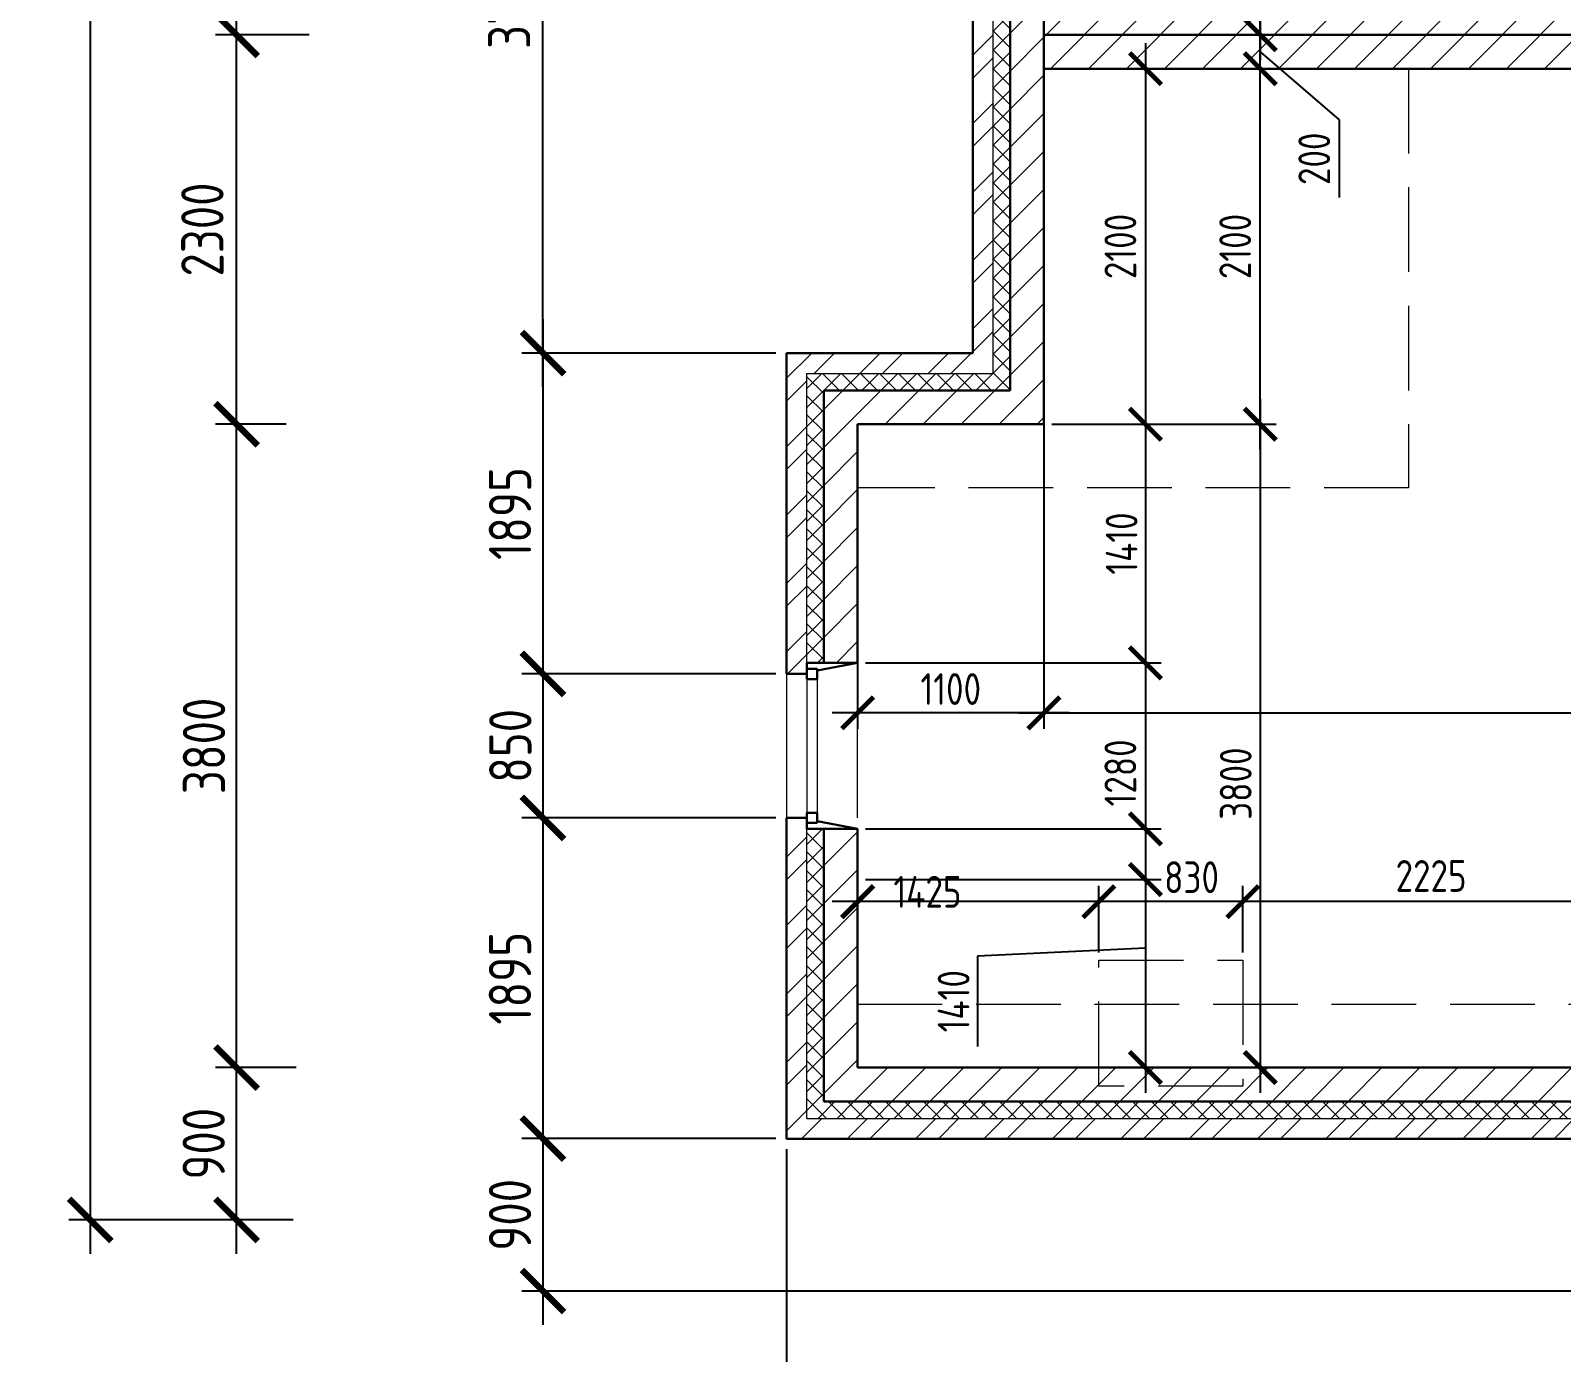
# Model space of a CAD drawing. Header units: millimetres. Extents: x -56498 to 234605, y -296269 to -29969.
# Drawn here: x 154197 to 163240, y -48268 to -40460 of the extents above; entities that cross this region are included whole.
import ezdxf

# ---------------------------------------------------------------- set-up
doc = ezdxf.new("R2010")
doc.units = ezdxf.units.MM
doc.header["$LTSCALE"] = 100
doc.header["$PDMODE"] = 35
doc.linetypes.add('GOST2.303 4', pattern=[7, 5, -2, 0])
for name, color, linetype, lineweight in [('0.3', 7, 'Continuous', 30), ('Розміри 0.09', 5, 'Continuous', 9), ('Тонкі 0.18', 142, 'Continuous', 18), ('Штрихові 0.18', 7, 'GOST2.303 4', 18), ('Штрихування 0.09', 253, 'Continuous', 9)]:
    doc.layers.add(name, color=color, linetype=linetype, lineweight=lineweight)
doc.styles.add('GOST 2.304', font='CS_Gost2304.shx')
doc.dimstyles.new('SPDS', dxfattribs={"dimscale": 100, "dimtxt": 2.5, "dimasz": 2.5, "dimexe": 1.25, "dimexo": 0.625, "dimtad": 1, "dimrnd": 0.001, "dimtxsty": 'GOST 2.304', "dimblk": 'ARCHTICK', "dimcen": 2.5, "dimdle": 2, "dimadec": 0, "dimazin": 2, "dimtfac": 0.75, "dimtmove": 1, "dimatfit": 3, "dimfxl": 0, "dimtolj": 1, "dimarcsym": 0})
pattern_1 = [(45, (84000, 118824.92), (-112.2532, 112.2532), [])]
pattern_2 = [(45, (84000, 118824.92), (-56.1266, 56.1266), []), (135, (84000, 118824.92), (-56.1266, -56.1266), [])]
pattern_3 = [(45, (84000, 118824.92), (-202.05576, 202.05576), []), (45, (84134.7, 118824.92), (-202.05576, 202.05576), [])]

# ---------------------------------------------------------------- blocks, each defined once
blk = doc.blocks.new('_ArchTick')
at = {"color": 0, "linetype": 'ByBlock', "const_width": 0.15}
blk.add_lwpolyline([(-0.5, -0.5), (0.5, 0.5)], dxfattribs=at)
blk = doc.blocks.new('*D1119')
at = {"layer": 'Defpoints', "color": 0, "transparency": 16777216}
for p in [(158662.3, -47005.4), (166162.3, -47905.4), (166162.3, -48705.4)]:
    blk.add_point(p, dxfattribs=at)
at = {"layer": 'Розміри 0.09', "color": 0, "lineweight": -2, "transparency": 16777216}
for p, q in [((158662.3, -47067.9), (158662.3, -48830.4)), ((166162.3, -47967.9), (166162.3, -48830.4)), ((158462.3, -48705.4), (166362.3, -48705.4))]:
    blk.add_line(p, q, dxfattribs=at)
at = {"layer": 'Розміри 0.09', "color": 0, "lineweight": -2, "transparency": 16777216, "xscale": 250, "yscale": 250, "zscale": 250, "rotation": 180}
blk.add_blockref('_ArchTick', (158662.3, -48705.4), dxfattribs=at)
at = {"layer": 'Розміри 0.09', "color": 0, "lineweight": -2, "transparency": 16777216, "xscale": 250, "yscale": 250, "zscale": 250}
blk.add_blockref('_ArchTick', (166162.3, -48705.4), dxfattribs=at)
at = {"layer": 'Розміри 0.09', "color": 0, "transparency": 16777216, "insert": (162412.3, -48512.8), "char_height": 250, "attachment_point": 5, "style": 'GOST 2.304'}
blk.add_mtext('\\A1;7500', dxfattribs=at)
blk = doc.blocks.new('*D1120')
at = {"layer": 'Defpoints', "color": 0, "transparency": 16777216}
for p in [(155413.7, -46585.4), (155827.9, -46585.4), (155809.5, -47485.4)]:
    blk.add_point(p, dxfattribs=at)
at = {"layer": 'Розміри 0.09', "color": 0, "lineweight": -2, "transparency": 16777216}
for p, q in [((155413.7, -47685.4), (155413.7, -46385.4)), ((155765.4, -46585.4), (155288.7, -46585.4)), ((155747, -47485.4), (155288.7, -47485.4))]:
    blk.add_line(p, q, dxfattribs=at)
at = {"layer": 'Розміри 0.09', "color": 0, "lineweight": -2, "transparency": 16777216, "xscale": 250, "yscale": 250, "zscale": 250}
for p, rotation in [((155413.7, -46585.4), 90), ((155413.7, -47485.4), 270)]:
    blk.add_blockref('_ArchTick', p, dxfattribs=dict(at, rotation=rotation))
at = {"layer": 'Розміри 0.09', "color": 0, "transparency": 16777216, "insert": (155219, -47035.4), "char_height": 250, "attachment_point": 5, "rotation": 90, "style": 'GOST 2.304'}
blk.add_mtext('\\A1;900', dxfattribs=at)
blk = doc.blocks.new('*D1121')
at = {"layer": 'Defpoints', "color": 0, "transparency": 16777216}
for p in [(155413.7, -42785.4), (155767.8, -42785.4), (155827.9, -46585.4)]:
    blk.add_point(p, dxfattribs=at)
at = {"layer": 'Розміри 0.09', "color": 0, "lineweight": -2, "transparency": 16777216}
for p, q in [((155413.7, -46785.4), (155413.7, -42585.4)), ((155705.3, -42785.4), (155288.7, -42785.4)), ((155765.4, -46585.4), (155288.7, -46585.4))]:
    blk.add_line(p, q, dxfattribs=at)
at = {"layer": 'Розміри 0.09', "color": 0, "lineweight": -2, "transparency": 16777216, "xscale": 250, "yscale": 250, "zscale": 250}
for p, rotation in [((155413.7, -42785.4), 90), ((155413.7, -46585.4), 270)]:
    blk.add_blockref('_ArchTick', p, dxfattribs=dict(at, rotation=rotation))
at = {"layer": 'Розміри 0.09', "color": 0, "transparency": 16777216, "insert": (155221, -44685.4), "char_height": 250, "attachment_point": 5, "rotation": 90, "style": 'GOST 2.304'}
blk.add_mtext('\\A1;3800', dxfattribs=at)
blk = doc.blocks.new('*D1122')
at = {"layer": 'Defpoints', "color": 0, "transparency": 16777216}
for p in [(155413.7, -40485.4), (155903.7, -40485.4), (155767.8, -42785.4)]:
    blk.add_point(p, dxfattribs=at)
at = {"layer": 'Розміри 0.09', "color": 0, "lineweight": -2, "transparency": 16777216}
for p, q in [((155413.7, -42985.4), (155413.7, -40285.4)), ((155841.2, -40485.4), (155288.7, -40485.4)), ((155705.3, -42785.4), (155288.7, -42785.4))]:
    blk.add_line(p, q, dxfattribs=at)
at = {"layer": 'Розміри 0.09', "color": 0, "lineweight": -2, "transparency": 16777216, "xscale": 250, "yscale": 250, "zscale": 250}
for p, rotation in [((155413.7, -40485.4), 90), ((155413.7, -42785.4), 270)]:
    blk.add_blockref('_ArchTick', p, dxfattribs=dict(at, rotation=rotation))
at = {"layer": 'Розміри 0.09', "color": 0, "transparency": 16777216, "insert": (155211.3, -41635.4), "char_height": 250, "attachment_point": 5, "rotation": 90, "style": 'GOST 2.304'}
blk.add_mtext('\\A1;2300', dxfattribs=at)
blk = doc.blocks.new('*D1123')
at = {"layer": 'Defpoints', "color": 0, "transparency": 16777216}
for p in [(155413.7, -38185.4), (155964.8, -38185.4), (155903.7, -40485.4)]:
    blk.add_point(p, dxfattribs=at)
at = {"layer": 'Розміри 0.09', "color": 0, "lineweight": -2, "transparency": 16777216}
for p, q in [((155413.7, -40685.4), (155413.7, -37985.4)), ((155902.3, -38185.4), (155288.7, -38185.4)), ((155841.2, -40485.4), (155288.7, -40485.4))]:
    blk.add_line(p, q, dxfattribs=at)
at = {"layer": 'Розміри 0.09', "color": 0, "lineweight": -2, "transparency": 16777216, "xscale": 250, "yscale": 250, "zscale": 250}
for p, rotation in [((155413.7, -38185.4), 90), ((155413.7, -40485.4), 270)]:
    blk.add_blockref('_ArchTick', p, dxfattribs=dict(at, rotation=rotation))
at = {"layer": 'Розміри 0.09', "color": 0, "transparency": 16777216, "insert": (155211.3, -39335.4), "char_height": 250, "attachment_point": 5, "rotation": 90, "style": 'GOST 2.304'}
blk.add_mtext('\\A1;2300', dxfattribs=at)
blk = doc.blocks.new('*D1126')
at = {"layer": 'Defpoints', "color": 0, "transparency": 16777216}
for p in [(155413.7, -33485.4), (154548.1, -47485.4), (155413.7, -47485.4)]:
    blk.add_point(p, dxfattribs=at)
at = {"layer": 'Розміри 0.09', "color": 0, "lineweight": -2, "transparency": 16777216}
for p, q in [((154548.1, -33285.4), (154548.1, -47685.4)), ((155351.2, -33485.4), (154423.1, -33485.4)), ((155351.2, -47485.4), (154423.1, -47485.4))]:
    blk.add_line(p, q, dxfattribs=at)
at = {"layer": 'Розміри 0.09', "color": 0, "lineweight": -2, "transparency": 16777216, "xscale": 250, "yscale": 250, "zscale": 250}
for p, rotation in [((154548.1, -33485.4), 90), ((154548.1, -47485.4), 270)]:
    blk.add_blockref('_ArchTick', p, dxfattribs=dict(at, rotation=rotation))
at = {"layer": 'Розміри 0.09', "color": 0, "transparency": 16777216, "insert": (154360.6, -39738), "char_height": 250, "attachment_point": 5, "rotation": 90, "style": 'GOST 2.304'}
blk.add_mtext('\\A1;14000', dxfattribs=at)
blk = doc.blocks.new('*D1129')
at = {"layer": 'Defpoints', "color": 0, "transparency": 16777216}
for p in [(158662.3, -47005.4), (157223.3, -47905.4), (166162.3, -47905.4)]:
    blk.add_point(p, dxfattribs=at)
at = {"layer": 'Розміри 0.09', "color": 0, "lineweight": -2, "transparency": 16777216}
for p, q in [((157223.3, -46805.4), (157223.3, -48105.4)), ((158599.8, -47005.4), (157098.3, -47005.4)), ((166099.8, -47905.4), (157098.3, -47905.4))]:
    blk.add_line(p, q, dxfattribs=at)
at = {"layer": 'Розміри 0.09', "color": 0, "lineweight": -2, "transparency": 16777216, "xscale": 250, "yscale": 250, "zscale": 250}
for p, rotation in [((157223.3, -47005.4), 90), ((157223.3, -47905.4), 270)]:
    blk.add_blockref('_ArchTick', p, dxfattribs=dict(at, rotation=rotation))
at = {"layer": 'Розміри 0.09', "color": 0, "transparency": 16777216, "insert": (157028.6, -47455.4), "char_height": 250, "attachment_point": 5, "rotation": 90, "style": 'GOST 2.304'}
blk.add_mtext('\\A1;900', dxfattribs=at)
blk = doc.blocks.new('*D1130')
at = {"layer": 'Defpoints', "color": 0, "transparency": 16777216}
for p in [(157223.3, -38605.4), (158662.3, -38605.4), (158662.3, -42365.4)]:
    blk.add_point(p, dxfattribs=at)
at = {"layer": 'Розміри 0.09', "color": 0, "lineweight": -2, "transparency": 16777216}
for p, q in [((157223.3, -42565.4), (157223.3, -38405.4)), ((158599.8, -38605.4), (157098.3, -38605.4)), ((158599.8, -42365.4), (157098.3, -42365.4))]:
    blk.add_line(p, q, dxfattribs=at)
at = {"layer": 'Розміри 0.09', "color": 0, "lineweight": -2, "transparency": 16777216, "xscale": 250, "yscale": 250, "zscale": 250}
for p, rotation in [((157223.3, -38605.4), 90), ((157223.3, -42365.4), 270)]:
    blk.add_blockref('_ArchTick', p, dxfattribs=dict(at, rotation=rotation))
at = {"layer": 'Розміри 0.09', "color": 0, "transparency": 16777216, "insert": (157023.4, -40285), "char_height": 250, "attachment_point": 5, "rotation": 90, "style": 'GOST 2.304'}
blk.add_mtext('\\A1;3760', dxfattribs=at)
blk = doc.blocks.new('*D1105')
at = {"layer": 'Defpoints', "color": 0, "transparency": 16777216}
for p in [(158662.3, -44260.4), (157223.3, -45110.4), (158662.3, -45110.4)]:
    blk.add_point(p, dxfattribs=at)
at = {"layer": 'Розміри 0.09', "color": 0, "lineweight": -2, "transparency": 16777216}
for p, q in [((157223.3, -44060.4), (157223.3, -45310.4)), ((158599.8, -44260.4), (157098.3, -44260.4)), ((158599.8, -45110.4), (157098.3, -45110.4))]:
    blk.add_line(p, q, dxfattribs=at)
at = {"layer": 'Розміри 0.09', "color": 0, "lineweight": -2, "transparency": 16777216, "xscale": 250, "yscale": 250, "zscale": 250}
for p, rotation in [((157223.3, -44260.4), 90), ((157223.3, -45110.4), 270)]:
    blk.add_blockref('_ArchTick', p, dxfattribs=dict(at, rotation=rotation))
at = {"layer": 'Розміри 0.09', "color": 0, "transparency": 16777216, "insert": (157030.6, -44685.4), "char_height": 250, "attachment_point": 5, "rotation": 90, "style": 'GOST 2.304'}
blk.add_mtext('\\A1;850', dxfattribs=at)
blk = doc.blocks.new('*D1106')
at = {"layer": 'Defpoints', "color": 0, "transparency": 16777216}
for p in [(158662.3, -42365.4), (157223.3, -44260.4), (158662.3, -44260.4)]:
    blk.add_point(p, dxfattribs=at)
at = {"layer": 'Розміри 0.09', "color": 0, "lineweight": -2, "transparency": 16777216}
for p, q in [((157223.3, -42165.4), (157223.3, -44460.4)), ((158599.8, -42365.4), (157098.3, -42365.4)), ((158599.8, -44260.4), (157098.3, -44260.4))]:
    blk.add_line(p, q, dxfattribs=at)
at = {"layer": 'Розміри 0.09', "color": 0, "lineweight": -2, "transparency": 16777216, "xscale": 250, "yscale": 250, "zscale": 250}
for p, rotation in [((157223.3, -42365.4), 90), ((157223.3, -44260.4), 270)]:
    blk.add_blockref('_ArchTick', p, dxfattribs=dict(at, rotation=rotation))
at = {"layer": 'Розміри 0.09', "color": 0, "transparency": 16777216, "insert": (157028.6, -43312.9), "char_height": 250, "attachment_point": 5, "rotation": 90, "style": 'GOST 2.304'}
blk.add_mtext('\\A1;1895', dxfattribs=at)
blk = doc.blocks.new('*D1107')
at = {"layer": 'Defpoints', "color": 0, "transparency": 16777216}
for p in [(158662.3, -45110.4), (157223.3, -47005.4), (158662.3, -47005.4)]:
    blk.add_point(p, dxfattribs=at)
at = {"layer": 'Розміри 0.09', "color": 0, "lineweight": -2, "transparency": 16777216}
for p, q in [((157223.3, -44910.4), (157223.3, -47205.4)), ((158599.8, -45110.4), (157098.3, -45110.4)), ((158599.8, -47005.4), (157098.3, -47005.4))]:
    blk.add_line(p, q, dxfattribs=at)
at = {"layer": 'Розміри 0.09', "color": 0, "lineweight": -2, "transparency": 16777216, "xscale": 250, "yscale": 250, "zscale": 250}
for p, rotation in [((157223.3, -45110.4), 90), ((157223.3, -47005.4), 270)]:
    blk.add_blockref('_ArchTick', p, dxfattribs=dict(at, rotation=rotation))
at = {"layer": 'Розміри 0.09', "color": 0, "transparency": 16777216, "insert": (157028.6, -46057.9), "char_height": 250, "attachment_point": 5, "rotation": 90, "style": 'GOST 2.304'}
blk.add_mtext('\\A1;1895', dxfattribs=at)
blk = doc.blocks.new('*D1374')
at = {"layer": 'Defpoints', "color": 0, "transparency": 16777216}
for p in [(160723.3, -40285.4), (161137, -40485.4), (161460.5, -40485.4)]:
    blk.add_point(p, dxfattribs=at)
at = {"layer": 'Розміри 0.09', "color": 0, "lineweight": -2, "transparency": 16777216}
for p, q in [((161927.6, -39983.1), (161927.6, -39523.7)), ((161460.5, -40385.4), (161927.6, -39983.1)), ((161460.5, -40135.4), (161460.5, -40635.4)), ((160770.2, -40285.4), (161554.2, -40285.4)), ((161183.9, -40485.4), (161554.2, -40485.4))]:
    blk.add_line(p, q, dxfattribs=at)
at = {"layer": 'Розміри 0.09', "color": 0, "lineweight": -2, "transparency": 16777216, "xscale": 187.5, "yscale": 187.5, "zscale": 187.5}
for p, rotation in [((161460.5, -40285.4), 90), ((161460.5, -40485.4), 270)]:
    blk.add_blockref('_ArchTick', p, dxfattribs=dict(at, rotation=rotation))
at = {"layer": 'Розміри 0.09', "color": 0, "transparency": 16777216, "insert": (161779.7, -39753.4), "char_height": 187.5, "attachment_point": 5, "rotation": 90, "style": 'GOST 2.304'}
blk.add_mtext('\\A1;200', dxfattribs=at)
blk = doc.blocks.new('*D1399')
at = {"layer": 'Defpoints', "color": 0, "transparency": 16777216}
for p in [(160723.3, -40285.4), (161137, -40485.4), (161460.5, -40485.4)]:
    blk.add_point(p, dxfattribs=at)
at = {"layer": 'Розміри 0.09', "color": 0, "lineweight": -2, "transparency": 16777216}
for p, q in [((161927.6, -39983.1), (161927.6, -39523.7)), ((161460.5, -40385.4), (161927.6, -39983.1)), ((161460.5, -40135.4), (161460.5, -40635.4)), ((160770.2, -40285.4), (161554.2, -40285.4)), ((161183.9, -40485.4), (161554.2, -40485.4))]:
    blk.add_line(p, q, dxfattribs=at)
at = {"layer": 'Розміри 0.09', "color": 0, "lineweight": -2, "transparency": 16777216, "xscale": 187.5, "yscale": 187.5, "zscale": 187.5}
for p, rotation in [((161460.5, -40285.4), 90), ((161460.5, -40485.4), 270)]:
    blk.add_blockref('_ArchTick', p, dxfattribs=dict(at, rotation=rotation))
at = {"layer": 'Розміри 0.09', "color": 0, "transparency": 16777216, "insert": (161779.7, -39753.4), "char_height": 187.5, "attachment_point": 5, "rotation": 90, "style": 'GOST 2.304'}
blk.add_mtext('\\A1;200', dxfattribs=at)
blk = doc.blocks.new('*D1430')
at = {"layer": 'Defpoints', "color": 0, "transparency": 16777216}
for p in [(160182.3, -42785.4), (160147.3, -46585.4), (161460.5, -46585.4)]:
    blk.add_point(p, dxfattribs=at)
at = {"layer": 'Розміри 0.09', "color": 0, "lineweight": -2, "transparency": 16777216}
for p, q in [((161460.5, -42635.4), (161460.5, -46735.4)), ((160229.2, -42785.4), (161554.2, -42785.4)), ((160194.2, -46585.4), (161554.2, -46585.4))]:
    blk.add_line(p, q, dxfattribs=at)
at = {"layer": 'Розміри 0.09', "color": 0, "lineweight": -2, "transparency": 16777216, "xscale": 187.5, "yscale": 187.5, "zscale": 187.5}
for p, rotation in [((161460.5, -42785.4), 89.99999997898722), ((161460.5, -46585.4), 269.9999999789873)]:
    blk.add_blockref('_ArchTick', p, dxfattribs=dict(at, rotation=rotation))
at = {"layer": 'Розміри 0.09', "color": 0, "transparency": 16777216, "insert": (161315.9, -44908.3), "char_height": 187.5, "attachment_point": 5, "rotation": 90, "style": 'GOST 2.304'}
blk.add_mtext('\\A1;3800', dxfattribs=at)
blk = doc.blocks.new('*D1431')
at = {"layer": 'Defpoints', "color": 0, "transparency": 16777216}
for p in [(160723.3, -40685.4), (161460.5, -40685.4), (160182.3, -42785.4)]:
    blk.add_point(p, dxfattribs=at)
at = {"layer": 'Розміри 0.09', "color": 0, "lineweight": -2, "transparency": 16777216}
for p, q in [((161460.5, -42935.4), (161460.5, -40535.4)), ((160770.2, -40685.4), (161554.2, -40685.4)), ((160229.2, -42785.4), (161554.2, -42785.4))]:
    blk.add_line(p, q, dxfattribs=at)
at = {"layer": 'Розміри 0.09', "color": 0, "lineweight": -2, "transparency": 16777216, "xscale": 187.5, "yscale": 187.5, "zscale": 187.5}
for p, rotation in [((161460.5, -40685.4), 89.99999997898722), ((161460.5, -42785.4), 269.9999999789873)]:
    blk.add_blockref('_ArchTick', p, dxfattribs=dict(at, rotation=rotation))
at = {"layer": 'Розміри 0.09', "color": 0, "transparency": 16777216, "insert": (161312.6, -41735.4), "char_height": 187.5, "attachment_point": 5, "rotation": 90, "style": 'GOST 2.304'}
blk.add_mtext('\\A1;2100', dxfattribs=at)
blk = doc.blocks.new('*D1435')
at = {"layer": 'Defpoints', "color": 0, "transparency": 16777216}
for p in [(161357.3, -45605.5), (161357.3, -45952), (163582.3, -45952)]:
    blk.add_point(p, dxfattribs=at)
at = {"layer": 'Розміри 0.09', "color": 0, "lineweight": -2, "transparency": 16777216}
for p, q in [((161357.3, -45905.1), (161357.3, -45511.7)), ((163582.3, -45905.1), (163582.3, -45511.7)), ((163732.3, -45605.5), (161207.3, -45605.5))]:
    blk.add_line(p, q, dxfattribs=at)
at = {"layer": 'Розміри 0.09', "color": 0, "lineweight": -2, "transparency": 16777216, "xscale": 187.5, "yscale": 187.5, "zscale": 187.5}
for p, rotation in [((161357.3, -45605.5), 179.9999999789872), ((163582.3, -45605.5), 359.9999999789872)]:
    blk.add_blockref('_ArchTick', p, dxfattribs=dict(at, rotation=rotation))
at = {"layer": 'Розміри 0.09', "color": 0, "transparency": 16777216, "insert": (162469.8, -45453.7), "char_height": 187.5, "attachment_point": 5, "rotation": 360, "style": 'GOST 2.304'}
blk.add_mtext('\\A1;2225', dxfattribs=at)
blk = doc.blocks.new('*D1439')
at = {"layer": 'Defpoints', "color": 0, "transparency": 16777216}
for p in [(160507.3, -45605.5), (160507.3, -45952), (161357.3, -45952)]:
    blk.add_point(p, dxfattribs=at)
at = {"layer": 'Розміри 0.09', "color": 0, "lineweight": -2, "transparency": 16777216}
for p, q in [((160507.3, -45905.1), (160507.3, -45511.7)), ((161357.3, -45905.1), (161357.3, -45511.7)), ((161507.3, -45605.5), (160357.3, -45605.5))]:
    blk.add_line(p, q, dxfattribs=at)
at = {"layer": 'Розміри 0.09', "color": 0, "lineweight": -2, "transparency": 16777216, "xscale": 187.5, "yscale": 187.5, "zscale": 187.5}
for p, rotation in [((160507.3, -45605.5), 179.9999999789872), ((161357.3, -45605.5), 359.9999999789872)]:
    blk.add_blockref('_ArchTick', p, dxfattribs=dict(at, rotation=rotation))
at = {"layer": 'Розміри 0.09', "color": 0, "transparency": 16777216, "insert": (161054.9, -45461), "char_height": 187.5, "attachment_point": 5, "rotation": 360, "style": 'GOST 2.304'}
blk.add_mtext('\\A1;830', dxfattribs=at)
blk = doc.blocks.new('*D1440')
at = {"layer": 'Defpoints', "color": 0, "transparency": 16777216}
for p in [(159082.3, -45605.5), (160507.3, -45952), (159082.3, -46210.4)]:
    blk.add_point(p, dxfattribs=at)
at = {"layer": 'Розміри 0.09', "color": 0, "lineweight": -2, "transparency": 16777216}
for p, q in [((159082.3, -46163.5), (159082.3, -45511.7)), ((160507.3, -45905.1), (160507.3, -45511.7)), ((160657.3, -45605.5), (158932.3, -45605.5))]:
    blk.add_line(p, q, dxfattribs=at)
at = {"layer": 'Розміри 0.09', "color": 0, "lineweight": -2, "transparency": 16777216, "xscale": 187.5, "yscale": 187.5, "zscale": 187.5}
for p, rotation in [((159082.3, -45605.5), 179.9999999789872), ((160507.3, -45605.5), 359.9999999789872)]:
    blk.add_blockref('_ArchTick', p, dxfattribs=dict(at, rotation=rotation))
at = {"layer": 'Розміри 0.09', "color": 0, "transparency": 16777216, "insert": (159494.9, -45547.5), "char_height": 187.5, "attachment_point": 5, "rotation": 360, "style": 'GOST 2.304'}
blk.add_mtext('\\A1;1425', dxfattribs=at)
blk = doc.blocks.new('*D1441')
at = {"layer": 'Defpoints', "color": 0, "transparency": 16777216}
for p in [(160182.3, -40685.4), (160182.3, -42785.4), (160782.3, -42785.4)]:
    blk.add_point(p, dxfattribs=at)
at = {"layer": 'Розміри 0.09', "color": 0, "lineweight": -2, "transparency": 16777216}
for p, q in [((160782.3, -40535.4), (160782.3, -42935.4)), ((160229.2, -40685.4), (160876, -40685.4)), ((160229.2, -42785.4), (160876, -42785.4))]:
    blk.add_line(p, q, dxfattribs=at)
at = {"layer": 'Розміри 0.09', "color": 0, "lineweight": -2, "transparency": 16777216, "xscale": 187.5, "yscale": 187.5, "zscale": 187.5}
for p, rotation in [((160782.3, -40685.4), 89.99999997898722), ((160782.3, -42785.4), 269.9999999789873)]:
    blk.add_blockref('_ArchTick', p, dxfattribs=dict(at, rotation=rotation))
at = {"layer": 'Розміри 0.09', "color": 0, "transparency": 16777216, "insert": (160634.4, -41735.4), "char_height": 187.5, "attachment_point": 5, "rotation": 90, "style": 'GOST 2.304'}
blk.add_mtext('\\A1;2100', dxfattribs=at)
blk = doc.blocks.new('*D1442')
at = {"layer": 'Defpoints', "color": 0, "transparency": 16777216}
for p in [(160182.3, -42785.4), (159082.3, -44195.4), (160782.3, -44195.4)]:
    blk.add_point(p, dxfattribs=at)
at = {"layer": 'Розміри 0.09', "color": 0, "lineweight": -2, "transparency": 16777216}
for p, q in [((160782.3, -42635.4), (160782.3, -44345.4)), ((160229.2, -42785.4), (160876, -42785.4)), ((159129.2, -44195.4), (160876, -44195.4))]:
    blk.add_line(p, q, dxfattribs=at)
at = {"layer": 'Розміри 0.09', "color": 0, "lineweight": -2, "transparency": 16777216, "xscale": 187.5, "yscale": 187.5, "zscale": 187.5}
for p, rotation in [((160782.3, -42785.4), 89.99999997898722), ((160782.3, -44195.4), 269.9999999789873)]:
    blk.add_blockref('_ArchTick', p, dxfattribs=dict(at, rotation=rotation))
at = {"layer": 'Розміри 0.09', "color": 0, "transparency": 16777216, "insert": (160641.7, -43490.4), "char_height": 187.5, "attachment_point": 5, "rotation": 90, "style": 'GOST 2.304'}
blk.add_mtext('\\A1;1410', dxfattribs=at)
blk = doc.blocks.new('*D1443')
at = {"layer": 'Defpoints', "color": 0, "transparency": 16777216}
for p in [(159082.3, -44195.4), (159082.3, -45475.4), (160782.3, -45475.4)]:
    blk.add_point(p, dxfattribs=at)
at = {"layer": 'Розміри 0.09', "color": 0, "lineweight": -2, "transparency": 16777216}
for p, q in [((160782.3, -44045.4), (160782.3, -45625.4)), ((159129.2, -44195.4), (160876, -44195.4)), ((159129.2, -45475.4), (160876, -45475.4))]:
    blk.add_line(p, q, dxfattribs=at)
at = {"layer": 'Розміри 0.09', "color": 0, "lineweight": -2, "transparency": 16777216, "xscale": 187.5, "yscale": 187.5, "zscale": 187.5}
for p, rotation in [((160782.3, -44195.4), 89.99999997898722), ((160782.3, -45475.4), 269.9999999789873)]:
    blk.add_blockref('_ArchTick', p, dxfattribs=dict(at, rotation=rotation))
at = {"layer": 'Розміри 0.09', "color": 0, "transparency": 16777216, "insert": (160634.4, -44845), "char_height": 187.5, "attachment_point": 5, "rotation": 90, "style": 'GOST 2.304'}
blk.add_mtext('\\A1;1280', dxfattribs=at)
blk = doc.blocks.new('*D1444')
at = {"layer": 'Defpoints', "color": 0, "transparency": 16777216}
for p in [(159082.3, -45175.4), (160147.3, -46585.4), (160782.3, -46585.4)]:
    blk.add_point(p, dxfattribs=at)
at = {"layer": 'Розміри 0.09', "color": 0, "lineweight": -2, "transparency": 16777216}
for p, q in [((160782.3, -45025.4), (160782.3, -46735.4)), ((159129.2, -45175.4), (160876, -45175.4)), ((160782.3, -45880.4), (159789.9, -45926.5)), ((159789.9, -45926.5), (159789.9, -46460.8)), ((160194.2, -46585.4), (160876, -46585.4))]:
    blk.add_line(p, q, dxfattribs=at)
at = {"layer": 'Розміри 0.09', "color": 0, "lineweight": -2, "transparency": 16777216, "xscale": 187.5, "yscale": 187.5, "zscale": 187.5}
for p, rotation in [((160782.3, -45175.4), 89.99999997898722), ((160782.3, -46585.4), 269.9999999789873)]:
    blk.add_blockref('_ArchTick', p, dxfattribs=dict(at, rotation=rotation))
at = {"layer": 'Розміри 0.09', "color": 0, "transparency": 16777216, "insert": (159649.2, -46193.6), "char_height": 187.5, "attachment_point": 5, "rotation": 90, "style": 'GOST 2.304'}
blk.add_mtext('\\A1;1410', dxfattribs=at)
blk = doc.blocks.new('*D1446')
at = {"layer": 'Defpoints', "color": 0, "transparency": 16777216}
for p in [(161137, -40485.4), (161460.5, -40485.4), (160723.3, -40685.4)]:
    blk.add_point(p, dxfattribs=at)
at = {"layer": 'Розміри 0.09', "color": 0, "lineweight": -2, "transparency": 16777216}
for p, q in [((161460.5, -40835.4), (161460.5, -40335.4)), ((161183.9, -40485.4), (161554.2, -40485.4)), ((161460.5, -40585.4), (161927.6, -40987.8)), ((160770.2, -40685.4), (161554.2, -40685.4)), ((161927.6, -40987.8), (161927.6, -41447.1))]:
    blk.add_line(p, q, dxfattribs=at)
at = {"layer": 'Розміри 0.09', "color": 0, "lineweight": -2, "transparency": 16777216, "xscale": 187.5, "yscale": 187.5, "zscale": 187.5}
for p, rotation in [((161460.5, -40485.4), 89.99999997898722), ((161460.5, -40685.4), 269.9999999789873)]:
    blk.add_blockref('_ArchTick', p, dxfattribs=dict(at, rotation=rotation))
at = {"layer": 'Розміри 0.09', "color": 0, "transparency": 16777216, "insert": (161779.7, -41217.5), "char_height": 187.5, "attachment_point": 5, "rotation": 90, "style": 'GOST 2.304'}
blk.add_mtext('\\A1;200', dxfattribs=at)
blk = doc.blocks.new('*D1447')
at = {"layer": 'Defpoints', "color": 0, "transparency": 16777216}
for p in [(160182.3, -40685.4), (169382.3, -40685.4), (169382.3, -44490.2)]:
    blk.add_point(p, dxfattribs=at)
at = {"layer": 'Розміри 0.09', "color": 0, "lineweight": -2, "transparency": 16777216}
for p, q in [((160182.3, -40732.3), (160182.3, -44583.9)), ((169382.3, -40732.3), (169382.3, -44583.9)), ((160032.3, -44490.2), (169532.3, -44490.2))]:
    blk.add_line(p, q, dxfattribs=at)
at = {"layer": 'Розміри 0.09', "color": 0, "lineweight": -2, "transparency": 16777216, "xscale": 187.5, "yscale": 187.5, "zscale": 187.5}
for p, rotation in [((160182.3, -44490.2), 179.9999999789872), ((169382.3, -44490.2), 359.9999999789872)]:
    blk.add_blockref('_ArchTick', p, dxfattribs=dict(at, rotation=rotation))
at = {"layer": 'Розміри 0.09', "color": 0, "transparency": 16777216, "insert": (164782.3, -44336.8), "char_height": 187.5, "attachment_point": 5, "rotation": 360, "style": 'GOST 2.304'}
blk.add_mtext('\\A1;9200', dxfattribs=at)
blk = doc.blocks.new('*D1448')
at = {"layer": 'Defpoints', "color": 0, "transparency": 16777216}
for p in [(160182.3, -40685.4), (159082.3, -42785.4), (159082.3, -44490.2)]:
    blk.add_point(p, dxfattribs=at)
at = {"layer": 'Розміри 0.09', "color": 0, "lineweight": -2, "transparency": 16777216}
for p, q in [((160182.3, -40732.3), (160182.3, -44583.9)), ((159082.3, -42832.3), (159082.3, -44583.9)), ((160332.3, -44490.2), (158932.3, -44490.2))]:
    blk.add_line(p, q, dxfattribs=at)
at = {"layer": 'Розміри 0.09', "color": 0, "lineweight": -2, "transparency": 16777216, "xscale": 187.5, "yscale": 187.5, "zscale": 187.5}
for p, rotation in [((159082.3, -44490.2), 179.9999999789872), ((160182.3, -44490.2), 359.9999999789872)]:
    blk.add_blockref('_ArchTick', p, dxfattribs=dict(at, rotation=rotation))
at = {"layer": 'Розміри 0.09', "color": 0, "transparency": 16777216, "insert": (159632.3, -44349.5), "char_height": 187.5, "attachment_point": 5, "rotation": 360, "style": 'GOST 2.304'}
blk.add_mtext('\\A1;1100', dxfattribs=at)
blk = doc.blocks.new('A$C5DFB3B93')
at = {"layer": 'Розміри 0.09'}
dim = blk.add_linear_dim(base=(-8121.838, 0), p1=(-8859.009, 200), p2=(-8445.268, 0), angle=90, dimstyle='SPDS', override={"dimscale": 75, "dimlfac": 1, "dimtxsty": 'GOST 2.304', "dimblk1": 'ArchTick', "dimblk2": 'ArchTick', "dimsah": 1, "dimtolj": 1}, dxfattribs=at)
dim.commit()
dim.dimension.update_dxf_attribs({"geometry": '*D1399', "text_midpoint": (-7654.739, 549.203), "dimtype": 128, "insert": (-169582.29, 40485.435)})

msp = doc.modelspace()

# ---------------------------------------------------------------- hatches: boundary and pattern name
at = {"layer": 'Штрихування 0.09'}
h = msp.add_hatch(dxfattribs=at)
h.set_pattern_fill('ANSI32', color=256, scale=30, style=0)
h.set_pattern_definition(pattern_3)
h.paths.add_polyline_path([(159882.29, -38485.435), (158782.29, -38485.435), (158782.29, -36775.435), (158782.29, -36710.435), (158662.29, -36710.435), (158662.29, -38605.435), (159762.29, -38605.435), (159762.29, -42365.435), (158662.29, -42365.435), (158662.29, -44260.435), (158782.29, -44260.435), (158782.29, -44230.435), (158782.29, -44195.435), (158782.29, -42485.435), (159882.29, -42485.435)])
h = msp.add_hatch(dxfattribs=at)
h.set_pattern_fill('ANSI37', color=256, scale=25, style=0)
h.set_pattern_definition(pattern_2)
h.paths.add_polyline_path([(159982.29, -38385.435), (158882.29, -38385.435), (158882.29, -36775.435), (158782.29, -36775.435), (158782.29, -38485.435), (159882.29, -38485.435), (159882.29, -42485.435), (158782.29, -42485.435), (158782.29, -44195.435), (158882.29, -44195.435), (158882.29, -42585.435), (159982.29, -42585.435)])
h = msp.add_hatch(dxfattribs=at)
h.set_pattern_fill('ANSI31', color=256, scale=50, style=0)
h.set_pattern_definition(pattern_1)
h.paths.add_polyline_path([(160182.29, -38185.435), (159082.29, -38185.435), (159082.29, -36775.435), (158882.29, -36775.435), (158882.29, -38385.435), (159982.29, -38385.435), (159982.29, -42585.435), (158882.29, -42585.435), (158882.29, -44195.435), (159082.29, -44195.435), (159082.29, -42785.435), (160182.29, -42785.435)])
h = msp.add_hatch(dxfattribs=at)
h.set_pattern_fill('ANSI31', color=256, scale=50, style=0)
h.set_pattern_definition(pattern_1)
h.paths.add_polyline_path([(163782.29, -40285.435), (160182.29, -40285.435), (160182.29, -40485.435), (163782.29, -40485.435)])
h.paths.add_polyline_path([(163782.29, -40685.435), (163782.29, -40485.435), (160182.29, -40485.435), (160182.29, -40685.435)])
h.paths.add_polyline_path([(164032.29, -40555.435), (164042.29, -40555.435), (164042.29, -40485.435), (164032.29, -40485.435)])
h.paths.add_polyline_path([(164032.29, -40415.435), (164042.29, -40415.435), (164042.29, -40285.435), (164032.29, -40285.435)])
h = msp.add_hatch(dxfattribs=at)
h.set_pattern_fill('ANSI32', color=256, scale=30, style=0)
h.set_pattern_definition(pattern_3)
h.paths.add_polyline_path([(166282.29, -46885.435), (158782.29, -46885.435), (158782.29, -45175.435), (158782.29, -45110.435), (158662.29, -45110.435), (158662.29, -47005.435), (166162.29, -47005.435), (166162.29, -47905.435), (168257.312, -47905.435), (168257.312, -47785.435), (168227.312, -47785.435), (168192.312, -47785.435), (166282.29, -47785.435)])
h = msp.add_hatch(dxfattribs=at)
h.set_pattern_fill('ANSI37', color=256, scale=25, style=0)
h.set_pattern_definition(pattern_2)
h.paths.add_polyline_path([(166382.29, -46785.435), (158882.29, -46785.435), (158882.29, -45175.435), (158782.29, -45175.435), (158782.29, -46885.435), (166282.29, -46885.435), (166282.29, -47785.435), (168192.312, -47785.435), (168192.312, -47685.435), (166382.29, -47685.435)])
h = msp.add_hatch(dxfattribs=at)
h.set_pattern_fill('ANSI31', color=256, scale=50, style=0)
h.set_pattern_definition(pattern_1)
h.paths.add_polyline_path([(166582.29, -46585.435), (164432.261, -46585.435), (164432.261, -46694.86), (163582.25, -46694.86), (163582.25, -46585.435), (161357.302, -46585.435), (161357.302, -46694.86), (160507.291, -46694.86), (160507.291, -46585.435), (159082.29, -46585.435), (159082.29, -45175.435), (158882.29, -45175.435), (158882.29, -46785.435), (166382.29, -46785.435), (166382.29, -47685.435), (168192.312, -47685.435), (168192.312, -47485.435), (166582.29, -47485.435)])
h.paths.add_polyline_path([(164432.261, -46585.435), (163582.25, -46585.435), (163582.25, -46694.86), (164432.261, -46694.86)], flags=17)
h.paths.add_polyline_path([(161357.302, -46585.435), (160507.291, -46585.435), (160507.291, -46694.86), (161357.302, -46694.86)], flags=17)

# ---------------------------------------------------------------- linework, layer by layer
at = {"layer": '0.3'}
for p, q in [((160182.29, -42785.435), (160182.29, -38185.435)), ((159982.29, -42585.435), (159982.29, -38385.435)), ((159762.29, -42365.435), (159762.29, -38605.435)), ((163788.961, -40485.435), (160182.29, -40485.435)), ((169382.29, -40685.435), (160182.29, -40685.435)), ((169382.29, -40685.435), (160182.29, -40685.435)), ((158662.29, -44260.435), (158662.29, -42365.435)), ((158662.29, -42365.435), (159762.29, -42365.435)), ((158882.29, -44195.435), (158882.29, -42585.435)), ((158882.29, -42585.435), (159982.29, -42585.435)), ((159082.29, -44195.435), (159082.29, -42785.435)), ((159082.29, -42785.435), (160182.29, -42785.435)), ((159082.29, -44195.435), (158782.29, -44195.435)), ((158782.29, -44195.435), (158782.29, -44260.435)), ((158842.29, -44240.435), (159082.29, -44195.435)), ((158662.29, -44260.435), (158782.29, -44260.435)), ((158662.29, -47005.435), (158662.29, -45110.435)), ((158662.29, -45110.435), (158782.29, -45110.435)), ((158782.29, -45175.435), (158782.29, -45110.435)), ((159082.29, -45175.435), (158782.29, -45175.435)), ((158842.29, -45130.435), (159082.29, -45175.435)), ((158882.29, -46785.435), (158882.29, -45175.435)), ((159082.29, -46585.435), (159082.29, -45175.435)), ((159082.29, -46585.435), (166582.29, -46585.435)), ((158882.29, -46785.435), (166382.29, -46785.435)), ((158662.29, -47005.435), (166162.29, -47005.435))]:
    msp.add_line(p, q, dxfattribs=at)
for points in [[(158842.29, -44230.435), (158782.29, -44230.435), (158782.29, -44290.435), (158842.29, -44290.435)], [(158842.29, -45140.435), (158782.29, -45140.435), (158782.29, -45080.435), (158842.29, -45080.435)]]:
    msp.add_lwpolyline(points, close=True, dxfattribs=at)
at = {"layer": 'Тонкі 0.18'}
for p, q in [((159882.29, -42485.435), (159882.29, -38485.435)), ((158782.29, -44195.435), (158782.29, -42485.435)), ((158782.29, -42485.435), (159882.29, -42485.435)), ((158662.29, -44260.435), (158662.29, -45110.435)), ((158782.29, -44290.435), (158782.29, -45080.435)), ((158842.29, -44290.435), (158842.29, -45080.435)), ((159082.29, -45110.435), (159082.29, -44260.435)), ((158782.29, -46885.435), (158782.29, -45175.435)), ((158782.29, -46885.435), (166282.29, -46885.435))]:
    msp.add_line(p, q, dxfattribs=at)
at = {"layer": 'Штрихові 0.18'}
for points in [[(162337.29, -40685.435), (162337.29, -43160.464), (159082.29, -43160.464)], [(159082.29, -46210.416), (167377.319, -46210.416), (167377.319, -47485.435)]]:
    msp.add_lwpolyline(points, dxfattribs=at)
msp.add_lwpolyline([(160507.291, -45952.007), (161357.302, -45952.007), (161357.302, -46694.86), (160507.291, -46694.86)], close=True, dxfattribs=at)

# ---------------------------------------------------------------- block references
at = {"layer": 'Тонкі 0.18', "ltscale": 0.75}
msp.add_blockref('A$C5DFB3B93', (169582.29, -40485.435), dxfattribs=at)

# ---------------------------------------------------------------- dimensions: what is measured, and where the dimension line sits
at = {"layer": 'Розміри 0.09'}
for base, p1, p2, angle, override, picture, middle in [((154548.105, -47485.435), (155413.702, -33485.435), (155413.702, -47485.435), 90, {"dimlfac": 1, "dimtxsty": 'GOST 2.304', "dimblk1": 'ArchTick', "dimblk2": 'ArchTick', "dimsah": 1, "dimtolj": 1}, '*D1126', (154548.105, -39738.03)), ((157223.29, -38605.435), (158662.29, -42365.435), (158662.29, -38605.435), 90, {"dimlfac": 1, "dimtxsty": 'GOST 2.304', "dimblk1": 'ArchTick', "dimblk2": 'ArchTick', "dimsah": 1, "dimtolj": 1}, '*D1130', (157223.29, -40284.983)), ((161460.453, -40485.435), (160723.281, -40285.435), (161137.022, -40485.435), 90, {"dimscale": 75, "dimlfac": 1, "dimtxsty": 'GOST 2.304', "dimblk1": 'ArchTick', "dimblk2": 'ArchTick', "dimsah": 1, "dimtolj": 1}, '*D1374', (161927.551, -39936.232)), ((161460.453, -40485.435), (160723.281, -40685.435), (161137.022, -40485.435), 270, {"dimscale": 75, "dimlfac": 1, "dimtxsty": 'GOST 2.304', "dimblk1": 'ArchTick', "dimblk2": 'ArchTick', "dimsah": 1, "dimtolj": 1}, '*D1446', (161927.551, -41034.638)), ((161460.453, -46585.435), (160182.29, -42785.435), (160147.292, -46585.435), 270, {"dimscale": 75, "dimlfac": 1, "dimtxsty": 'GOST 2.304', "dimblk1": 'ArchTick', "dimblk2": 'ArchTick', "dimsah": 1, "dimtolj": 1}, '*D1430', (161460.453, -44908.294)), ((160782.29, -45475.435), (159082.29, -44195.435), (159082.29, -45475.435), 270, {"dimscale": 75, "dimlfac": 1, "dimtxsty": 'GOST 2.304', "dimblk1": 'ArchTick', "dimblk2": 'ArchTick', "dimsah": 1, "dimtolj": 1}, '*D1443', (160782.29, -44845.046)), ((160782.29, -46585.435), (159082.29, -45175.435), (160147.292, -46585.435), 270, {"dimscale": 75, "dimlfac": 1, "dimtxsty": 'GOST 2.304', "dimblk1": 'ArchTick', "dimblk2": 'ArchTick', "dimsah": 1, "dimtolj": 1}, '*D1444', (159789.866, -45973.335)), ((159082.29, -45605.493), (160507.291, -45952.007), (159082.29, -46210.416), 360, {"dimscale": 75, "dimlfac": 1, "dimtxsty": 'GOST 2.304', "dimblk1": 'ArchTick', "dimblk2": 'ArchTick', "dimsah": 1, "dimtolj": 1}, '*D1440', (159494.873, -45699.243))]:
    dim = msp.add_linear_dim(base=base, p1=p1, p2=p2, angle=angle, dimstyle='SPDS', override=override, dxfattribs=at)
    dim.commit()
    dim.dimension.update_dxf_attribs({"geometry": picture, "text_midpoint": middle, "dimtype": 160})
for base, p1, p2, angle, override, picture, middle in [((155413.702, -38185.435), (155903.748, -40485.435), (155964.819, -38185.435), 90, {"dimlfac": 1, "dimtxsty": 'GOST 2.304', "dimblk1": 'ArchTick', "dimblk2": 'ArchTick', "dimsah": 1, "dimtolj": 1}, '*D1123', (155211.342, -39335.435)), ((155413.702, -40485.435), (155767.823, -42785.435), (155903.748, -40485.435), 90, {"dimlfac": 1, "dimtxsty": 'GOST 2.304', "dimblk1": 'ArchTick', "dimblk2": 'ArchTick', "dimsah": 1, "dimtolj": 1}, '*D1122', (155211.342, -41635.435)), ((161460.453, -40685.435), (160182.29, -42785.435), (160723.281, -40685.435), 270, {"dimscale": 75, "dimlfac": 1, "dimtxsty": 'GOST 2.304', "dimblk1": 'ArchTick', "dimblk2": 'ArchTick', "dimsah": 1, "dimtolj": 1}, '*D1431', (161312.566, -41735.435)), ((160782.29, -42785.435), (160182.29, -40685.435), (160182.29, -42785.435), 270, {"dimscale": 75, "dimlfac": 1, "dimtxsty": 'GOST 2.304', "dimblk1": 'ArchTick', "dimblk2": 'ArchTick', "dimsah": 1, "dimtolj": 1}, '*D1441', (160634.403, -41735.435)), ((159082.29, -44490.156), (160182.29, -40685.435), (159082.29, -42785.435), 360, {"dimscale": 75, "dimlfac": 1, "dimtxsty": 'GOST 2.304', "dimblk1": 'ArchTick', "dimblk2": 'ArchTick', "dimsah": 1, "dimtolj": 1}, '*D1448', (159632.29, -44349.531)), ((169382.29, -44490.156), (160182.29, -40685.435), (169382.29, -40685.435), 360, {"dimscale": 75, "dimlfac": 1, "dimtxsty": 'GOST 2.304', "dimblk1": 'ArchTick', "dimblk2": 'ArchTick', "dimsah": 1, "dimtolj": 1}, '*D1447', (164782.29, -44336.844)), ((157223.29, -44260.435), (158662.29, -42365.435), (158662.29, -44260.435), 90, {"dimlfac": 1, "dimtxsty": 'GOST 2.304', "dimblk1": 'ArchTick', "dimblk2": 'ArchTick', "dimsah": 1, "dimtolj": 1}, '*D1106', (157028.556, -43312.935)), ((155413.702, -42785.435), (155827.938, -46585.435), (155767.823, -42785.435), 90, {"dimlfac": 1, "dimtxsty": 'GOST 2.304', "dimblk1": 'ArchTick', "dimblk2": 'ArchTick', "dimsah": 1, "dimtolj": 1}, '*D1121', (155221.025, -44685.435)), ((160782.29, -44195.435), (160182.29, -42785.435), (159082.29, -44195.435), 270, {"dimscale": 75, "dimlfac": 1, "dimtxsty": 'GOST 2.304', "dimblk1": 'ArchTick', "dimblk2": 'ArchTick', "dimsah": 1, "dimtolj": 1}, '*D1442', (160641.665, -43490.435)), ((157223.29, -45110.435), (158662.29, -44260.435), (158662.29, -45110.435), 90, {"dimlfac": 1, "dimtxsty": 'GOST 2.304', "dimblk1": 'ArchTick', "dimblk2": 'ArchTick', "dimsah": 1, "dimtolj": 1}, '*D1105', (157030.613, -44685.435)), ((157223.29, -47005.435), (158662.29, -45110.435), (158662.29, -47005.435), 270, {"dimlfac": 1, "dimtxsty": 'GOST 2.304', "dimblk1": 'ArchTick', "dimblk2": 'ArchTick', "dimsah": 1, "dimtolj": 1}, '*D1107', (157028.556, -46057.935)), ((161357.302, -45605.493), (163582.3, -45952.007), (161357.302, -45952.007), 360, {"dimscale": 75, "dimlfac": 1, "dimtxsty": 'GOST 2.304', "dimblk1": 'ArchTick', "dimblk2": 'ArchTick', "dimsah": 1, "dimtolj": 1}, '*D1435', (162469.801, -45453.723)), ((155413.702, -46585.435), (155809.461, -47485.435), (155827.938, -46585.435), 90, {"dimlfac": 1, "dimtxsty": 'GOST 2.304', "dimblk1": 'ArchTick', "dimblk2": 'ArchTick', "dimsah": 1, "dimtolj": 1}, '*D1120', (155218.968, -47035.435)), ((157223.29, -47905.435), (158662.29, -47005.435), (166162.29, -47905.435), 270, {"dimlfac": 1, "dimtxsty": 'GOST 2.304', "dimblk1": 'ArchTick', "dimblk2": 'ArchTick', "dimsah": 1, "dimtolj": 1}, '*D1129', (157028.556, -47455.435))]:
    dim = msp.add_linear_dim(base=base, p1=p1, p2=p2, angle=angle, dimstyle='SPDS', override=override, dxfattribs=at)
    dim.commit()
    dim.dimension.update_dxf_attribs({"geometry": picture, "text_midpoint": middle})
dim = msp.add_linear_dim(base=(160507.291, -45605.493), p1=(161357.302, -45952.007), p2=(160507.291, -45952.007), angle=360, text='830', dimstyle='SPDS', override={"dimscale": 75, "dimlfac": 1, "dimtxsty": 'GOST 2.304', "dimblk1": 'ArchTick', "dimblk2": 'ArchTick', "dimsah": 1, "dimtolj": 1}, dxfattribs=at)
dim.commit()
dim.dimension.update_dxf_attribs({"geometry": '*D1439', "text_midpoint": (161054.884, -45605.493), "dimtype": 160})
dim = msp.add_linear_dim(base=(166162.29, -48705.435), p1=(158662.29, -47005.435), p2=(166162.29, -47905.435), dimstyle='SPDS', override={"dimlfac": 1, "dimtxsty": 'GOST 2.304', "dimblk1": 'ArchTick', "dimblk2": 'ArchTick', "dimsah": 1, "dimtolj": 1}, dxfattribs=at)
dim.commit()
dim.dimension.update_dxf_attribs({"geometry": '*D1119', "text_midpoint": (162412.29, -48512.757)})

doc.saveas('drawing.dxf')
